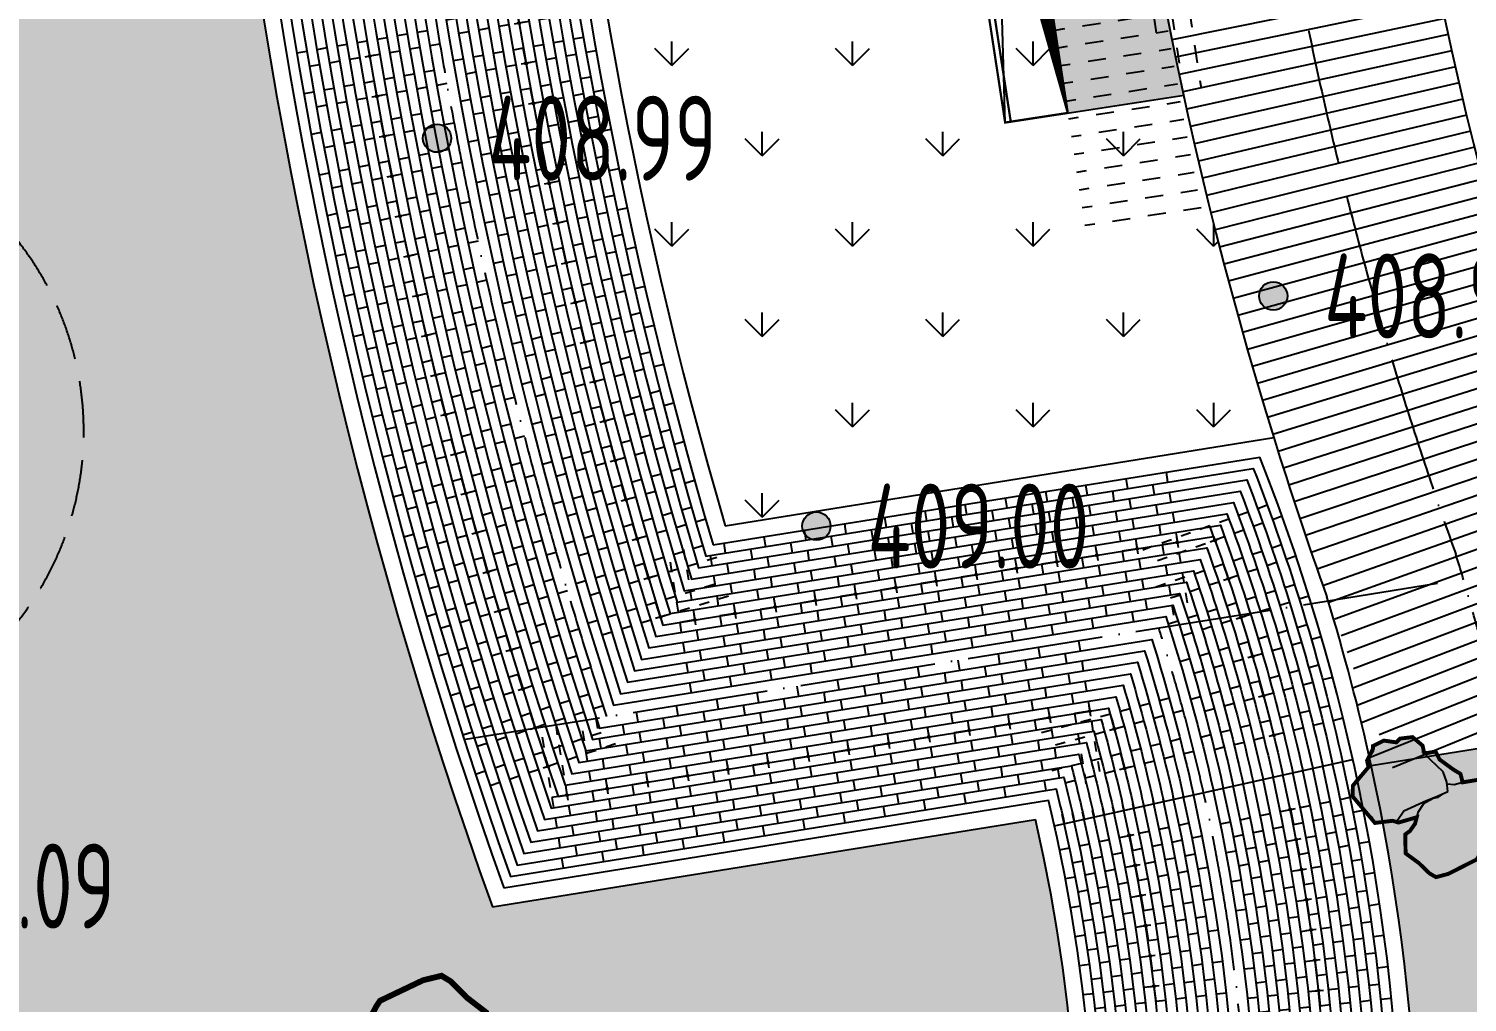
# Model space of a CAD drawing. Header units: millimetres. Extents: x 387826 to 388039216, y 3325062 to 3325368396.
# Drawn here: x 387587502 to 387600217, y 3324880601 to 3324889207 of the extents above; entities that cross this region are included whole.
import ezdxf
from ezdxf.enums import TextEntityAlignment as Align

# ---------------------------------------------------------------- set-up
doc = ezdxf.new("R2010")
doc.units = ezdxf.units.MM
doc.header["$LTSCALE"] = 1000
doc.header["$MEASUREMENT"] = 0
doc.linetypes.add('ACAD_ISO04W100', pattern=[30, 24, -3, 0, -3])
doc.linetypes.add('DASH', pattern=[0.35, 0.25, -0.1])
for name, color, linetype in [('0 Plan-Furniture 坐凳座椅', 215, 'Continuous'), ('0 Plan-Green C2', 75, 'DASH'), ('0 Plan-Green Hatch', 76, 'Continuous'), ('0 Plan-Hatch 1', 8, 'Continuous'), ('0 Plan-Light', 1, 'Continuous'), ('0 Plan-Pavedivide', 15, 'Continuous'), ('0 Plan-Road 2', 40, 'Continuous'), ('0 Plan-Road 3', 44, 'Continuous'), ('0 Plan-Rock', 15, 'Continuous'), ('0 Plan-Wall 1', 32, 'Continuous'), ('0-SITE', 7, 'Continuous'), ('000-Earth-MSCQ（不打印）$0$GCD', 251, 'Continuous'), ('0NT-Center', 1, 'ACAD_ISO04W100'), ('0NT-Line 6', 251, 'Continuous')]:
    doc.layers.add(name, color=color, linetype=linetype)
doc.layers.add('0NT-辅助线（不打印）', color=157, linetype='Continuous', plot=False)
doc.styles.add('000-Earth-MSCQ（不打印）$0$HZ', font='gbenor.shx', dxfattribs={"width": 0.8, "bigfont": 'hztxt.shx'})
pattern_1 = [(90, (387910883.5935059, 3325096422.695915), (-798.2363799999999, 798.23638), [211.664528, -1384.80812]), (45, (387910883.5935059, 3325096422.695915), (-798.2369240652082, 798.2369240652083), [211.664528, -917.2129199999998]), (135, (387910883.5935059, 3325096422.695915), (-798.2369240652083, -798.2369240652082), [211.664528, -917.2129199999998])]

# ---------------------------------------------------------------- blocks, each defined once
blk = doc.blocks.new('GZF')
at = {"layer": '0 Plan-Hatch 1', "ltscale": 10}
for p, q in [((-135, 540.0000009536743), (-135, 450.0000004768372)), ((0, 630.0000009536743), (0, 540.0000004768372)), ((0, 450.0000009536743), (0, 360.0000004768372)), ((-135, 360.0000009536743), (-135, 270.0000004768372)), ((0, 270.0000009536743), (0, 180.0000004768372)), ((-135, 180.0000009536743), (-135, 90.00000047683716)), ((-135, 9.5367431640625e-07), (-135, -89.99999952316284)), ((0, 90.00000095367432), (0, 4.76837158203125e-07)), ((-135, -179.9999990463257), (-135, -269.9999995231628)), ((-135, -359.9999990463257), (-135, -449.9999995231628)), ((0, -269.9999990463257), (0, -359.9999995231628)), ((0, -449.9999990463257), (0, -539.9999995231628)), ((-135, -539.9999990463257), (-135, -629.9999995231628))]:
    blk.add_line(p, q, dxfattribs=at)
at = {"layer": '0NT-辅助线（不打印）', "ltscale": 10}
for p, q in [((0, 4.76837158203125e-07), (-135.0000000596046, 4.291534423828125e-06)), ((0, 44.99999952316284), (0, -45)), ((0, -89.99999904632568), (0, -179.9999995231628))]:
    blk.add_line(p, q, dxfattribs=at)
blk.add_circle((0, 9.5367431640625e-07), 9.101957738399506, dxfattribs=at)
blk = doc.blocks.new('hgreer')
at = {"layer": '0 Plan-Rock'}
for p, q in [((87294178.11190939, 81354751.86047316), (87294065.83607006, 81354637.78872204)), ((87294355.55795002, 81354781.10729504), (87294178.11190939, 81354751.86047316)), ((87294443.53921127, 81354780.05402851), (87294355.55795002, 81354781.10729504)), ((87294547.68330145, 81354721.65778351), (87294443.53921127, 81354780.05402851)), ((87294664.07947683, 81354656.3914814), (87294547.68330145, 81354721.65778351)), ((87294065.83607006, 81354637.78872204), (87294117.01122522, 81354456.20700169)), ((87294759.14183569, 81354538.71492577), (87294664.07947683, 81354656.3914814)), ((87294731.7388463, 81354582.50181723), (87294664.24018526, 81354326.38945389)), ((87294117.01122522, 81354456.20700169), (87294095.41249323, 81354331.52632284)), ((87294773.08252478, 81354434.33788824), (87294759.14183569, 81354538.71492577)), ((87294903.68527222, 81354336.96669865), (87294773.08252478, 81354434.33788824)), ((87294095.41249323, 81354331.52632284), (87294030.19147348, 81354215.21090364)), ((87294664.24018526, 81354326.38945389), (87294726.92880392, 81354122.25697279)), ((87294931.09391212, 81354184.80406904), (87294903.68527222, 81354336.96669865)), ((87294030.19147348, 81354215.21090364), (87293950.50170279, 81354058.7284131)), ((87294726.92880392, 81354122.25697279), (87294732.5263834, 81353974.28032875)), ((87294925.65704155, 81354002.77868557), (87294931.09391212, 81354184.80406904)), ((87294023.75106525, 81353945.23439169), (87293945.06209517, 81353876.70456362)), ((87293950.50170279, 81354058.7284131), (87294085.01149035, 81353910.88410997)), ((87294732.5263834, 81353974.28032875), (87294732.47653246, 81353773.14170551)), ((87294847.1803999, 81353805.38219404), (87294925.65704155, 81354002.77868557)), ((87293945.06209517, 81353876.70456362), (87293978.86129236, 81353793.37982321)), ((87293978.86129236, 81353793.37982321), (87294010.44285583, 81353663.0162301)), ((87294085.01149035, 81353910.88410997), (87294101.38487864, 81353724.67772675)), ((87294985.5991621, 81353607.06822824), (87294847.1803999, 81353805.38219404)), ((87294010.44285583, 81353663.0162301), (87294001.0962081, 81353531.46549511)), ((87294101.38487864, 81353724.67772675), (87294062.62154865, 81353569.38563776)), ((87294194.49001312, 81353632.23753595), (87294078.83149195, 81353713.18281698)), ((87294327.30845976, 81353581.90174913), (87294194.49001312, 81353632.23753595)), ((87294732.47653246, 81353773.14170551), (87294855.4718895, 81353647.84643793)), ((87294733.32646942, 81353768.42199326), (87294752.7542243, 81353536.46374273)), ((87294855.4718895, 81353647.84643793), (87294933.63376474, 81353571.83388138)), ((87294001.0962081, 81353531.46549511), (87293982.1913867, 81353397.22570324)), ((87294062.62154865, 81353569.38563776), (87294062.83210802, 81353440.52223349)), ((87294466.7307601, 81353471.53891182), (87294327.30845976, 81353581.90174913)), ((87294915.46659803, 81353453.2730689), (87294985.5991621, 81353607.06822824)), ((87293982.1913867, 81353397.22570324), (87294040.96926165, 81353243.56614494)), ((87294062.83210802, 81353440.52223349), (87294178.22474575, 81353287.3048029)), ((87294386.46046972, 81353276.55567598), (87294503.96522665, 81353394.33422852)), ((87294486.30451298, 81353376.63236427), (87294466.7307601, 81353471.53891182)), ((87294503.96522665, 81353394.33422852), (87294754.92104006, 81353382.36224747)), ((87294754.92104006, 81353382.36224747), (87294915.46659803, 81353453.2730689)), ((87293881.95533514, 81353001.33173227), (87294002.8869195, 81353200.15958261)), ((87294002.8869195, 81353200.15958261), (87294334.34331751, 81353267.93039131)), ((87294040.96926165, 81353243.56614494), (87294087.5199771, 81353217.46397257)), ((87294178.22474575, 81353287.3048029), (87294341.44099522, 81353269.10504293)), ((87294334.34331751, 81353267.93039131), (87294629.21914673, 81353316.73175287)), ((87294629.21914673, 81353316.73175287), (87294695.59404516, 81353299.90225601)), ((87294695.59404516, 81353299.90225601), (87294797.77804232, 81353019.78459024)), ((87294797.2513938, 81353021.22829533), (87294928.35195875, 81353075.89960194)), ((87294797.77804232, 81353019.78459024), (87294828.17697763, 81352902.62679052)), ((87294928.35195875, 81353075.89960194), (87295164.21005392, 81352945.8500886)), ((87293707.04556465, 81352798.5372243), (87293881.95533514, 81353001.33173227)), ((87294828.17697763, 81352902.62679052), (87294889.36295891, 81352809.43795013)), ((87295164.21005392, 81352945.8500886), (87295294.30506325, 81352900.8138256)), ((87295294.30506325, 81352900.8138256), (87295436.7808919, 81352909.88579369)), ((87295436.7808919, 81352909.88579369), (87295535.80596161, 81352712.5181551)), ((87293611.90141344, 81352617.88646793), (87293707.04556465, 81352798.5372243)), ((87294783.89886093, 81352759.74909401), (87294922.68821096, 81352819.02491999)), ((87294798.87405062, 81352593.05690384), (87294783.89886093, 81352759.74909401)), ((87294889.36295891, 81352809.43795013), (87294893.53768969, 81352806.57496452)), ((87294922.68821096, 81352819.02491999), (87295093.40136433, 81352851.9939723)), ((87295093.40136433, 81352851.9939723), (87295359.6696682, 81352771.9161663)), ((87295359.6696682, 81352771.9161663), (87295495.84562588, 81352736.87204123)), ((87295495.84562588, 81352736.87204123), (87295622.469975, 81352776.15960741)), ((87295622.469975, 81352776.15960741), (87295818.58547544, 81352704.58441973)), ((87293611.2455144, 81352622.75509739), (87293618.59947062, 81352630.60410738)), ((87293612.46367359, 81352618.95403433), (87293611.2455144, 81352622.75509739)), ((87293634.5151391, 81352386.18992853), (87293611.90141344, 81352617.88646793)), ((87294792.83854675, 81352660.23945093), (87294781.2020874, 81352568.13327885)), ((87294781.2020874, 81352568.13327885), (87294803.82754755, 81352499.24621439)), ((87294829.69997835, 81352396.15216494), (87294798.87405062, 81352593.05690384)), ((87295818.58547544, 81352704.58441973), (87295897.6313386, 81352519.39395714)), ((87294803.82754755, 81352499.24621439), (87294805.84275723, 81352325.73192406)), ((87295897.6313386, 81352519.39395714), (87295875.03799915, 81352437.25423193)), ((87295875.03799915, 81352437.25423193), (87295998.39040709, 81352279.86569405)), ((87293638.73982191, 81352109.72977304), (87293634.5151391, 81352386.18992853)), ((87294805.84275723, 81352325.73192406), (87294729.88889408, 81352179.05230331)), ((87294867.24756336, 81351996.47886133), (87294829.69997835, 81352396.15216494)), ((87295998.39040709, 81352279.86569405), (87296011.18960857, 81352087.09489775)), ((87293691.33826399, 81351912.79822016), (87293638.73982191, 81352109.72977304)), ((87294729.88889408, 81352179.05230331), (87294598.35456133, 81352049.99602938)), ((87294745.82520914, 81351830.70942354), (87294674.40588522, 81352124.61457443)), ((87294598.35456133, 81352049.99602938), (87294537.39111853, 81351920.69665527)), ((87294787.96035194, 81351832.43062687), (87294867.24756336, 81351996.47886133)), ((87295936.69059563, 81352043.44170523), (87295855.45090389, 81351887.43670464)), ((87296011.18960857, 81352087.09489775), (87295936.69059563, 81352043.44170523)), ((87293793.29972267, 81351855.16876936), (87293691.33826399, 81351912.79822016)), ((87294020.61388016, 81351790.46834421), (87293793.29972267, 81351855.16876936)), ((87294261.92574072, 81351683.3802619), (87294020.61388016, 81351790.46834421)), ((87294528.00491762, 81351827.74941826), (87294403.26178503, 81351753.4624834)), ((87294537.39111853, 81351920.69665527), (87294528.00491762, 81351827.74941826)), ((87294823.57447815, 81351755.92092943), (87294745.82520914, 81351830.70942354)), ((87294928.24235153, 81351500.3071332), (87294787.96035194, 81351832.43062687)), ((87295752.93615198, 81351854.00780106), (87295717.958148, 81351717.75891066)), ((87295855.45090389, 81351887.43670464), (87295752.93615198, 81351854.00780106)), ((87294403.26178503, 81351753.4624834), (87294261.92574072, 81351683.3802619)), ((87295717.958148, 81351717.75891066), (87295668.86266375, 81351569.5649929)), ((87295038.57397318, 81351501.56801844), (87294928.24235153, 81351500.3071332)), ((87295218.8379941, 81351460.2084279), (87295038.57397318, 81351501.56801844)), ((87295620.20724678, 81351489.60983896), (87295563.7357006, 81351441.81965446)), ((87295668.86266375, 81351569.5649929), (87295620.20724678, 81351489.60983896)), ((87295471.20922089, 81351402.30345297), (87295218.8379941, 81351460.2084279)), ((87295563.7357006, 81351441.81965446), (87295471.20922089, 81351402.30345297))]:
    blk.add_line(p, q, dxfattribs=at)
blk = doc.blocks.new('A$C6F3146E0')
at = {"layer": '0NT-Line 6', "ltscale": 10}
h = blk.add_hatch(color=250, dxfattribs=at)
h.dxf.hatch_style = 1
h.paths.add_polyline_path([(770.8263137936592, 224.670768737793), (810.3220527768135, 256.2139329910278), (835.2317494153976, 324.4204158782959), (833.3040155768394, 388.4453463554382), (820.9189774394035, 463.9596586227417), (754.3517169356346, 547.9615912437439), (685.1306374669075, 571.7637538909912), (648.6333835721016, 532.9735097885132), (560.9706773757935, 478.0560865402222), (435.4114928841591, 471.8050203323364), (412.9067182540894, 470.2245101928711), (393.1375009417534, 409.172682762146), (341.858026444912, 434.3570075035095), (264.9241532683372, 347.7219390869141), (178.5392355918884, 306.3339829444885), (99.75384694337845, 236.3871359825134), (100.6734097599983, 205.8461256027222), (-39.07419377565384, 236.9795122146606), (-102.4145213365555, 247.8891234397888), (-227.2226577997208, 255.3294014930725), (-263.6027362942696, 253.2760562896729), (-466.0318554639816, 116.5901379585266), (-533.2976085543633, 47.03379058837891), (-532.5472962260246, -9.940046787261963), (-502.9617641568184, -119.4587659835815), (-487.3542992472649, -245.2169432640076), (-362.168852865696, -318.9908819198608), (-321.607862830162, -299.8709025382996), (-253.3382203578949, -292.9825172424316), (-203.8347312808037, -305.8216533660889), (-307.0939737558365, -407.8742938041687), (-317.8145741820335, -454.746955871582), (-397.924086868763, -564.6175723075867), (-303.9935299754143, -812.2360253334045), (-231.2336182594299, -851.9496531486511), (-48.49573516845703, -816.4576859474182), (-9.395219087600708, -850.3686947822571), (93.0649853348732, -855.1476488113403), (111.2549631595612, -865.0760560035706), (187.399763584137, -812.1467542648315), (221.6528564691544, -722.4822506904602), (261.0329630374908, -711.4681391716003), (317.6792796850204, -633.1580109596252), (298.6361645460129, -534.7751779556274), (251.1640767455101, -492.3936176300049), (307.7410970926285, -425.3148427009583), (268.7809119224548, -368.9407444000244), (252.7369466423988, -239.6859731674194), (250.3308267593384, -175.0901141166687), (202.1934161186218, -127.8694906234741), (284.9391769766808, -23.94351768493652), (331.3716490268707, -23.94351720809937), (367.9684412479401, -52.22230958938599), (442.710650742054, -71.89512920379639), (483.0180369615555, -67.30876064300537), (530.3833799958229, 38.67332077026367), (669.1160991191864, 76.5786771774292), (763.058145403862, 146.8629102706909)])
at = {"layer": '0 Plan-Rock', "ltscale": 10, "const_width": 30}
blk.add_lwpolyline([(770.8263137936592, 224.670768737793), (810.3220527768135, 256.2139329910278), (835.2317494153976, 324.4204158782959), (833.3040155768394, 388.4453463554382), (820.9189774394035, 463.9596586227417), (754.3517169356346, 547.9615912437439), (685.1306374669075, 571.7637538909912), (648.6333835721016, 532.9735097885132), (560.9706773757935, 478.0560865402222), (435.4114928841591, 471.8050203323364), (412.9067182540894, 470.2245101928711), (393.1375009417534, 409.172682762146), (341.858026444912, 434.3570075035095), (264.9241532683372, 347.7219390869141), (178.5392355918884, 306.3339829444885), (99.75384694337845, 236.3871359825134), (100.6734097599983, 205.8461256027222), (-39.07419377565384, 236.9795122146606), (-102.4145213365555, 247.8891234397888), (-227.2226577997208, 255.3294014930725), (-263.6027362942696, 253.2760562896729), (-466.0318554639816, 116.5901379585266), (-533.2976085543633, 47.03379058837891), (-532.5472962260246, -9.940046787261963), (-502.9617641568184, -119.4587659835815), (-487.3542992472649, -245.2169432640076), (-362.168852865696, -318.9908819198608), (-321.607862830162, -299.8709025382996), (-253.3382203578949, -292.9825172424316), (-203.8347312808037, -305.8216533660889), (-307.0939737558365, -407.8742938041687), (-317.8145741820335, -454.746955871582), (-397.924086868763, -564.6175723075867), (-303.9935299754143, -812.2360253334045), (-231.2336182594299, -851.9496531486511), (-48.49573516845703, -816.4576859474182), (-9.395219087600708, -850.3686947822571), (93.0649853348732, -855.1476488113403), (111.2549631595612, -865.0760560035706), (187.399763584137, -812.1467542648315), (221.6528564691544, -722.4822506904602), (261.0329630374908, -711.4681391716003), (317.6792796850204, -633.1580109596252), (298.6361645460129, -534.7751779556274), (251.1640767455101, -492.3936176300049), (307.7410970926285, -425.3148427009583), (268.7809119224548, -368.9407444000244), (252.7369466423988, -239.6859731674194), (250.3308267593384, -175.0901141166687), (202.1934161186218, -127.8694906234741), (284.9391769766808, -23.94351768493652), (331.3716490268707, -23.94351720809937), (367.9684412479401, -52.22230958938599), (442.710650742054, -71.89512920379639), (483.0180369615555, -67.30876064300537), (530.3833799958229, 38.67332077026367), (669.1160991191864, 76.5786771774292), (763.058145403862, 146.8629102706909)], close=True, dxfattribs=at)
at = {"layer": '0 Plan-Rock', "xscale": 0.4800000000000001, "yscale": 0.4800000000000001, "zscale": 0.4800000000000001, "rotation": 301.0050644222225}
blk.add_blockref('hgreer', (-55053982.43733722, 15799643.40212011), dxfattribs=at)
blk = doc.blocks.new('A$C07C60E98')
at = {"layer": '0 Plan-Furniture 坐凳座椅', "ltscale": 10}
h = blk.add_hatch(dxfattribs=at)
h.set_pattern_fill('ANSI31', color=256, scale=20, angle=135)
h.set_pattern_definition([(180, (-775485599.1727276, -6649794488.54454), (-7.105427357601002e-15, -31.75000000000001), [])])
h.paths.add_polyline_path([(2250.000451564789, -229.9999997615814), (-2249.999548435211, -229.9999997615814), (-2249.999548435211, 280), (2250.000450134277, 280.0000002384186)])
at = {"layer": '0 Plan-Hatch 1', "ltscale": 10}
h = blk.add_hatch(dxfattribs=at)
h.set_pattern_fill('SQUARE', color=256, scale=100)
h.set_pattern_definition([(0, (-387720309.4453855, -3324864457.131742), (0, 158.75), [158.75, -158.75]), (90, (-387720309.4453855, -3324864457.131742), (-158.7500000000001, 2.842170943040401e-14), [158.75, -158.75])])
edge = h.paths.add_edge_path()
edge.add_arc((0, 44412.08539581299), 43149.04400514004, 267.0109651210126, 272.9890348789874)
edge.add_line((2250.000000953674, 1321.744267702103), (2250.000000298023, 280.0000002384181))
edge.add_line((2249.999999523163, 280.0000002384186), (-949.9999986886987, 280.0000002384186))
edge.add_line((-949.9999985694885, 279.9999997615814), (-2249.99999922514, 279.9999997615816))
edge.add_line((-2249.999998569489, 280.0000002384186), (-2249.999999046326, 1321.744267702103))
h = blk.add_hatch(dxfattribs=at)
h.set_pattern_fill('AR-CONC', color=256, scale=100)
h.set_pattern_definition([(49.99999999999996, (-387720309.4453855, -3324864457.131742), (182.184668996004, -15.93908553890309), [19.05, -209.55]), (355, (-387720309.4453855, -3324864457.131742), (-35.24282597566699, 191.0566428821801), [15.24, -167.64]), (100.451, (-387720294.2633867, -3324864458.459991), (146.9425016659593, 175.1166878202919), [16.19, -178.09]), (46.1842, (-387720309.4453859, -3324864406.331742), (271.07904089213, -42.04232793272719), [28.57499999999999, -314.3249999999998]), (96.63559999999994, (-387720286.8554864, -3324864409.835241), (237.4042344662372, 247.4255558900493), [24.28500000000001, -267.135]), (351.1840000000001, (-387720309.4453859, -3324864406.331742), (237.404605813934, 247.4251178605978), [22.86, -251.4600000000001]), (21, (-387720284.0453863, -3324864419.031742), (151.6148798353833, -102.2655185167625), [19.05, -209.55]), (326.0000000000001, (-387720284.0453863, -3324864419.031742), (61.80202834764711, 184.1879661223193), [15.24, -167.64]), (71.4514, (-387720271.4108858, -3324864427.553843), (213.4164907701245, 81.92285771605745), [16.19, -178.0900000000001]), (37.49999999999998, (-387720309.4453855, -3324864457.131742), (3.088603250591831, 84.55503887315312), [0, -165.608, 0, -170.18, 0, -168.275]), (7.499999999999985, (-387720309.4453855, -3324864457.131742), (66.81966251030578, 100.1805748181195), [0, -97.02800000000003, 0, -161.798, 0, -64.135]), (327.5, (-387720366.0873866, -3324864457.131742), (135.5905951668714, -5.728743992673436), [0, -63.50000000000003, 0, -198.1200000000001, 0, -262.8900000000001]), (317.5, (-387720391.4873862, -3324864457.131742), (148.1291813860181, 25.42649103333304), [0, -82.55000000000003, 0, -131.5720000000001, 0, -186.6900000000001])])
edge = h.paths.add_edge_path()
edge.add_arc((0, 44412.08539581299), 43149.04400514004, 267.0109651210126, 272.9890348789874)
edge.add_line((2250.000000953674, 1321.744267702103), (2250.000000298023, 280.0000002384181))
edge.add_line((2249.999999523163, 280.0000002384186), (-949.9999986886987, 280.0000002384186))
edge.add_line((-949.9999985694885, 279.9999997615814), (-2249.99999922514, 279.9999997615816))
edge.add_line((-2249.999998569489, 280.0000002384186), (-2249.999999046326, 1321.744267702103))
at = {"layer": '0 Plan-Furniture 坐凳座椅', "ltscale": 10, "const_width": 20}
for points in [[(2250.000450611115, -280.0000004768372), (-2249.999548435211, -279.9999995231628), (-2249.999548435211, 280), (2250.000450134277, 280.0000002384186)], [(2250.000451564789, -229.9999997615814), (-2249.999548435211, -229.9999997615814), (-2249.999548435211, 280), (2250.000450134277, 280.0000002384186)]]:
    blk.add_lwpolyline(points, close=True, dxfattribs=at)
at = {"layer": '0 Plan-Road 3', "ltscale": 10}
for p, q in [((-2249.999998569489, 280.0000002384186), (-2249.999999046326, 1321.744267702103)), ((2249.999999046326, -230), (2250.000000953674, 1321.744267702103))]:
    blk.add_line(p, q, dxfattribs=at)
at = {"layer": '0NT-Center', "ltscale": 0.02}
blk.add_line((0.0004510879516601562, -279.9999997615814), (0.0004491806030273438, 2769.924322843552), dxfattribs=at)
at = {"layer": '0NT-辅助线（不打印）', "ltscale": 10}
for p, q in [((2249.999999523163, 280), (-2249.999998569489, -279.9999997615814)), ((2250.000000476837, -280.0000004768372), (-2249.999998569489, 280.0000002384186))]:
    blk.add_line(p, q, dxfattribs=at)
blk = doc.blocks.new('000-Earth-MSCQ（不打印）$0$gc200')
h = blk.add_hatch(color=256)
edge = h.paths.add_edge_path()
edge.add_arc((0, -5.551115123125783e-17), 0.2500000000000001, 0, 360)
blk.add_circle((0, -5.551115123125783e-17), 0.2500000000000001)
blk = doc.blocks.new('000-Earth-MSCQ（不打印）')
at = {"layer": '000-Earth-MSCQ（不打印）$0$GCD', "linetype": 'Continuous'}
ref = blk.add_blockref('000-Earth-MSCQ（不打印）$0$gc200', (387591111.6, 3324888239.4), dxfattribs=dict(at, xscale=500, yscale=500, zscale=500))
ref.add_attrib('height', '408.99', dxfattribs={"linetype": 'Continuous', "height": 750, "style": '000-Earth-MSCQ（不打印）$0$HZ', "width": 0.8}).set_placement((387591561.6, 3324888239.4), align=Align.MIDDLE_LEFT)
ref = blk.add_blockref('000-Earth-MSCQ（不打印）$0$gc200', (387598501.8, 3324886844.5), dxfattribs=dict(at, xscale=500, yscale=500, zscale=500))
ref.add_attrib('height', '408.99', dxfattribs={"linetype": 'Continuous', "height": 750, "style": '000-Earth-MSCQ（不打印）$0$HZ', "width": 0.8}).set_placement((387598951.8, 3324886844.5), align=Align.MIDDLE_LEFT)
ref = blk.add_blockref('000-Earth-MSCQ（不打印）$0$gc200', (387594464.8, 3324884810.3), dxfattribs=dict(at, xscale=500, yscale=500, zscale=500))
ref.add_attrib('height', '409.00', dxfattribs={"linetype": 'Continuous', "height": 750, "style": '000-Earth-MSCQ（不打印）$0$HZ', "width": 0.8}).set_placement((387594914.8, 3324884810.3), align=Align.MIDDLE_LEFT)
ref = blk.add_blockref('000-Earth-MSCQ（不打印）$0$gc200', (387585829.4, 3324881628.3), dxfattribs=dict(at, xscale=500, yscale=500, zscale=500))
ref.add_attrib('height', '409.09', dxfattribs={"linetype": 'Continuous', "height": 750, "style": '000-Earth-MSCQ（不打印）$0$HZ', "width": 0.8}).set_placement((387586279.4, 3324881628.3), align=Align.MIDDLE_LEFT)

msp = doc.modelspace()

# ---------------------------------------------------------------- hatches: boundary and pattern name
at = {"layer": '0 Plan-Green Hatch', "ltscale": 10}
h = msp.add_hatch(dxfattribs=at)
h.set_pattern_fill('GRASS', color=256, scale=400, double=1)
h.set_pattern_definition(pattern_1)
edge = h.paths.add_edge_path()
edge.add_line((387622439.0599667, 3324854050.936299), (387623173.6833379, 3324853939.656582))
edge.add_line((387623173.6833379, 3324853939.656582), (387635096.1587876, 3324877614.537973))
edge.add_line((387635096.1587876, 3324877614.537973), (387637326.4545873, 3324880090.89868))
edge.add_line((387637326.4545873, 3324880090.89868), (387648092.625536, 3324901769.250156))
edge.add_line((387648092.625536, 3324901769.250156), (387653675.5063087, 3324913098.933503))
edge.add_line((387653675.5063087, 3324913098.933503), (387659029.9602896, 3324926312.71594))
edge.add_line((387659029.9602896, 3324926312.71594), (387666293.4541628, 3324933025.957657))
edge.add_line((387666293.4541628, 3324933025.957657), (387674562.7421811, 3324955273.126987))
edge.add_line((387674562.7421811, 3324955273.126987), (387674698.8546848, 3324955833.61237))
edge.add_line((387674698.8546848, 3324955833.61237), (387679274.3591145, 3324966056.084505))
edge.add_line((387679274.3591145, 3324966056.084505), (387692670.727551, 3324988471.826824))
edge.add_line((387692670.727551, 3324988471.826824), (387687672.3361686, 3324991569.787791))
edge.add_line((387687672.3361686, 3324991569.787791), (387699107.2769016, 3325013209.461398))
edge.add_line((387699107.2769016, 3325013209.461398), (387703730.9022322, 3325018962.653418))
edge.add_line((387703730.9022322, 3325018962.653418), (387707660.8433574, 3325021085.874216))
edge.add_line((387707660.8433574, 3325021085.874216), (387708978.7375107, 3325021533.479846))
edge.add_line((387708978.7375107, 3325021533.479846), (387713125.3676936, 3325024321.017564))
edge.add_line((387713125.3676936, 3325024321.017564), (387719878.4443215, 3325030249.513507))
edge.add_line((387719878.4443215, 3325030249.513507), (387727149.4825557, 3325038560.592924))
edge.add_line((387727149.4825557, 3325038560.592924), (387731947.0142126, 3325045521.987648))
edge.add_line((387731947.0142126, 3325045521.987648), (387732792.6573083, 3325048405.001884))
edge.add_line((387732792.6573083, 3325048405.001884), (387736658.1743807, 3325052379.78923))
edge.add_line((387736658.1743807, 3325052379.78923), (387738724.4244739, 3325053061.984234))
edge.add_line((387738724.4244739, 3325053061.984234), (387755596.1018205, 3325073700.059758))
edge.add_line((387755596.1018205, 3325073700.059758), (387757359.0947688, 3325075809.7136))
edge.add_line((387757359.0947688, 3325075809.7136), (387765030.6402072, 3325091176.180011))
edge.add_line((387765030.6402072, 3325091176.180011), (387763567.2492012, 3325091306.558766))
edge.add_line((387763567.2492012, 3325091306.558766), (387764643.4762778, 3325092870.663066))
edge.add_line((387764643.4762778, 3325092870.663066), (387763677.4327329, 3325093513.918848))
edge.add_line((387763677.4327329, 3325093513.918848), (387760351.9995351, 3325088519.772871))
edge.add_line((387760351.9995351, 3325088519.772871), (387757854.926546, 3325090182.48947))
edge.add_line((387757854.926546, 3325090182.48947), (387746044.347819, 3325072445.325399))
edge.add_arc((387645329.0706022, 3325139508.228231), 121000.0000046023, 309.74241311210085, 326.34169422267865, ccw=False)
edge.add_arc((387645329.2748908, 3325139507.932482), 120999.6419855282, 304.961169591263, 309.74242826514626, ccw=False)
edge.add_arc((387763683.9662794, 3324966246.727285), 88844.09917226598, 123.4868483728974, 149.7895362449835)
edge.add_arc((387680669.4993267, 3325002504.157055), 10499.99999996763, -109.5936893519368, 53.55920835511489, ccw=False)
edge.add_line((387677148.3473426, 3324992612.165916), (387673651.3536385, 3324985981.462848))
edge.add_line((387673651.3536385, 3324985981.462848), (387646879.8653454, 3324935219.63581))
edge.add_arc((387620344.1212687, 3324949214.430786), 30000.00000171048, 286.5819363186826, 332.19309994883685, ccw=False)
edge.add_arc((387637327.6832241, 3324892178.531931), 29510.79847056292, 106.5819363209107, 159.4825744767803)
edge.add_line((387609688.883474, 3324902521.837725), (387600522.3601472, 3324902521.837726))
edge.add_arc((387629038.2827542, 3324896341.687208), 29177.93862749183, 167.771613600219, 206.6177727609841)
edge.add_line((387602952.7591405, 3324883268.907842), (387599368.7798252, 3324882693.003032))
edge.add_arc((387581780.5333471, 3324878865.002812), 17999.99999596056, -22.8216057335012, 12.27867238597372, ccw=False)
edge.add_line((387598371.4385754, 3324871883.465477), (387617732.5046101, 3324862101.924585))
edge.add_line((387617732.5046101, 3324862101.924585), (387620049.8063839, 3324854469.025551))
edge.add_line((387620049.8063839, 3324854469.025551), (387622439.0599667, 3324854050.936299))
h = msp.add_hatch(dxfattribs=at)
h.set_pattern_fill('GRASS', color=256, scale=400, double=1)
h.set_pattern_definition(pattern_1)
edge = h.paths.add_edge_path()
edge.add_line((387564086.8344178, 3324808678.800298), (387562589.6163356, 3324819517.294517))
edge.add_arc((387605680.4219431, 3324825469.812646), 43499.99999974993, 114.11346946613901, 187.8650025794132, ccw=False)
edge.add_arc((387581780.5377051, 3324878864.993055), 14999.99792741948, 294.1134694825049, 372.9095372634073)
edge.add_line((387596401.395973, 3324882216.178118), (387591598.4141135, 3324881444.393431))
edge.add_arc((387632665.6745943, 3324896181.362542), 43631.38941143492, 171.4450994506977, 199.7405030781659, ccw=False)
edge.add_line((387589519.737661, 3324902671.837727), (387585471.7750569, 3324902671.837725))
edge.add_line((387585471.7750569, 3324902671.837725), (387585471.7750575, 3324896071.837725))
edge.add_line((387585471.7750575, 3324896071.837725), (387583771.2061465, 3324896071.837726))
edge.add_line((387583771.2061465, 3324896071.837726), (387583771.7750568, 3324893071.837725))
edge.add_line((387583771.7750568, 3324893071.837725), (387584321.7691975, 3324893071.837725))
edge.add_line((387584321.7691975, 3324893071.837725), (387584321.7691975, 3324886221.837725))
edge.add_line((387584321.7691975, 3324886221.837725), (387575071.7750568, 3324886221.837725))
edge.add_line((387575071.7750568, 3324886221.837725), (387575071.7750568, 3324893071.837726))
edge.add_line((387575071.7750568, 3324893071.837726), (387576921.7750567, 3324893071.837725))
edge.add_line((387576921.7750567, 3324893071.837725), (387576921.7750567, 3324896071.837725))
edge.add_line((387576921.7750567, 3324896071.837725), (387573921.7750568, 3324896071.837725))
edge.add_line((387573921.7750568, 3324896071.837725), (387573921.7750568, 3324902671.837725))
edge.add_line((387573921.7750568, 3324902671.837725), (387563511.7750573, 3324902671.837725))
edge.add_line((387563511.7750573, 3324902671.837725), (387563511.7750572, 3324906271.837728))
edge.add_line((387563511.7750572, 3324906271.837728), (387558011.7750598, 3324906271.837728))
edge.add_line((387558011.7750598, 3324906271.837728), (387558011.7750579, 3324931571.837728))
edge.add_line((387558011.7750579, 3324931571.837728), (387563511.7750573, 3324931571.837729))
edge.add_line((387563511.7750573, 3324931571.837729), (387563511.7750573, 3324932400.198334))
edge.add_line((387563511.7750573, 3324932400.198334), (387563835.6215441, 3324932724.841094))
edge.add_line((387563835.6215441, 3324932724.841094), (387559941.7617906, 3324936609.150068))
edge.add_line((387559941.7617906, 3324936609.150068), (387565450.4181589, 3324942131.351175))
edge.add_line((387565450.4181589, 3324942131.351175), (387569344.2779095, 3324938247.042197))
edge.add_line((387569344.2779095, 3324938247.042197), (387569668.2767904, 3324938571.837728))
edge.add_line((387569668.2767904, 3324938571.837728), (387569853.3400446, 3324938571.837729))
edge.add_line((387569853.3400446, 3324938571.837729), (387569853.3400441, 3324944071.837729))
edge.add_line((387569853.3400441, 3324944071.837729), (387580153.3400453, 3324944071.837728))
edge.add_line((387580153.3400453, 3324944071.837728), (387580153.3400444, 3324938571.837729))
edge.add_line((387580153.3400444, 3324938571.837729), (387580503.3400441, 3324938571.837729))
edge.add_arc((387564914.2130557, 3324960010.964717), 26507.67900640226, 306.0221897285143, 323.9778102701975)
edge.add_line((387586353.3400443, 3324944421.837729), (387586353.3400441, 3324946071.837729))
edge.add_line((387586353.3400441, 3324946071.837729), (387565969.8992068, 3324946071.837758))
edge.add_line((387565969.8992068, 3324946071.837758), (387555981.1851352, 3324936058.587054))
edge.add_line((387555981.1851352, 3324936058.587054), (387556082.6432843, 3324865034.57372))
edge.add_line((387556082.6432843, 3324865034.57372), (387556222.5906866, 3324859820.49919))
edge.add_line((387556222.5906866, 3324859820.49919), (387559227.676034, 3324808007.561311))
edge.add_line((387559227.676034, 3324808007.561311), (387564086.8344178, 3324808678.800298))
h = msp.add_hatch(dxfattribs=at)
h.set_pattern_fill('GRASS', color=256, scale=400, double=1)
h.set_pattern_definition(pattern_1)
edge = h.paths.add_edge_path()
edge.add_line((387593657.5440052, 3324884813.758088), (387598506.3122764, 3324885592.899061))
edge.add_arc((387632545.082829, 3324896174.775364), 35645.67304508527, 169.7432294590118, 197.2692760453616, ccw=False)
edge.add_line((387597469.0396339, 3324902521.837725), (387592532.2325337, 3324902521.837725))
edge.add_arc((387632545.0828242, 3324896174.775364), 40513.12613182937, 170.9865212420822, 196.2857541890834)

# ---------------------------------------------------------------- linework, layer by layer
at = {"layer": '0 Plan-Green C2', "ltscale": 2, "flags": 128}
msp.add_lwpolyline([(387584589.464447, 3324883020.480951, 0.7099164017220136), (387587443.9647006, 3324887280.870424, -0.4471078423989642), (387589048.2177198, 3324894985.291497, -3.231731587588095)], format="xyb", dxfattribs=at)
at = {"layer": '0 Plan-Hatch 1', "ltscale": 10}
for p, q in [((387599959.228888, 3324889584.107785), (387597606.8611268, 3324889108.328511)), ((387599988.4956424, 3324889441.024035), (387597638.2406436, 3324888954.915567)), ((387600018.3906711, 3324889298.070233), (387597670.2937898, 3324888801.641952)), ((387600048.9133972, 3324889155.249136), (387597703.0199469, 3324888648.510623)), ((387600080.0632317, 3324889012.563503), (387597736.4184832, 3324888495.524535)), ((387600111.8395737, 3324888870.016084), (387597770.4887543, 3324888342.68664)), ((387600144.2418095, 3324888727.609632), (387597805.2301027, 3324888189.999889)), ((387600177.2693144, 3324888585.346896), (387597840.6418579, 3324888037.467227)), ((387600210.9214504, 3324888443.230618), (387597876.7233366, 3324887885.091598)), ((387600245.1975686, 3324888301.263545), (387597913.4738424, 3324887732.875943)), ((387600280.0970074, 3324888159.448413), (387597950.8926662, 3324887580.823199)), ((387600315.6190932, 3324888017.787961), (387597988.9790859, 3324887428.9363)), ((387600351.7631406, 3324887876.284921), (387598027.7323664, 3324887277.218178)), ((387600388.528452, 3324887734.942025), (387598067.15176, 3324887125.67176)), ((387600425.914318, 3324887593.762), (387598107.2365058, 3324886974.299971)), ((387600463.920017, 3324887452.747571), (387598147.9858304, 3324886823.105732)), ((387600502.5448157, 3324887311.901458), (387598189.3989474, 3324886672.09196)), ((387600541.7879687, 3324887171.226382), (387598231.4750575, 3324886521.261571)), ((387600581.6487187, 3324887030.725054), (387598274.2133489, 3324886370.617475)), ((387600622.1262964, 3324886890.400188), (387598317.6129967, 3324886220.162579)), ((387600663.2199207, 3324886750.25449), (387598361.6731634, 3324886069.899785)), ((387600704.9287986, 3324886610.290667), (387598406.3929988, 3324885919.831995)), ((387600747.2521251, 3324886470.511418), (387598451.7716397, 3324885769.962103)), ((387600790.1890837, 3324886330.919441), (387598497.8082107, 3324885620.293003)), ((387600833.7388456, 3324886191.51743), (387598544.5018232, 3324885470.827583)), ((387600877.9005705, 3324886052.308075), (387598591.851576, 3324885321.568726)), ((387600922.6734059, 3324885913.294064), (387598639.8565556, 3324885172.519314)), ((387600968.056488, 3324885774.478076), (387598688.5158355, 3324885023.682222)), ((387601014.0489413, 3324885635.862793), (387598737.8284767, 3324884875.060324)), ((387601060.6498775, 3324885497.45089), (387598787.7935274, 3324884726.656486)), ((387601107.8583981, 3324885359.245036), (387598838.4100236, 3324884578.473573)), ((387601155.6735916, 3324885221.2479), (387598889.6769884, 3324884430.514444)), ((387601204.0945349, 3324885083.462143), (387598941.5934325, 3324884282.781956)), ((387601251.3044884, 3324884945.238838), (387598994.158354, 3324884135.278958)), ((387601294.4184481, 3324884805.504338), (387599047.3707384, 3324883988.008297)), ((387601336.5648469, 3324884665.345051), (387599101.2295591, 3324883840.972816)), ((387601377.746533, 3324884524.741182), (387599155.7337765, 3324883694.175351)), ((387601417.965687, 3324884383.6726), (387599210.8823387, 3324883547.618736)), ((387601457.2238191, 3324884242.118814), (387599205.6298127, 3324883377.874739)), ((387601495.5217651, 3324884100.058951), (387599244.5827926, 3324883224.701979)), ((387601532.8596796, 3324883957.471731), (387599282.2718428, 3324883070.849871)), ((387601569.2370302, 3324883814.335447), (387599437.8985659, 3324882963.857265)), ((387601604.6525871, 3324883670.627936), (387599353.8439853, 3324882760.994736)), ((387601639.1044135, 3324883526.326553), (387599555.24449, 3324882673.494936))]:
    msp.add_line(p, q, dxfattribs=at)
for points in [[(387596888.303805, 3324920693.289907, 0.2402475392815467), (387591759.881476, 3324881713.420094), (387596583.4976715, 3324882488.51891, -0.005189007897468998), (387596655.5130993, 3324882180.512505, -0.005189007897468998)], [(387596962.4632289, 3324920642.295987, 0.23978844670993), (387591819.7107902, 3324881814.188494), (387596650.9567384, 3324882590.513323, -0.006543108470720286), (387596743.3574517, 3324882200.092335, -0.006543108470720286)], [(387597036.622653, 3324920591.302067, 0.2393276782789854), (387591879.6712549, 3324881914.977969), (387596717.9751363, 3324882692.436925, -0.007882048530776032), (387596831.2018042, 3324882219.672164, -0.007882048530776032)], [(387597110.7820771, 3324920540.308148, 0.2388652231473686), (387591939.7635691, 3324882015.78863), (387596784.5599169, 3324882794.29085, -0.009206124171603085), (387596919.0461566, 3324882239.251995, -0.009206124171603085)], [(387597184.9415012, 3324920489.314229, 0.2384010703557861), (387591999.9884375, 3324882116.620592), (387596850.717945, 3324882896.076201, -0.01051562316330319), (387597006.890509, 3324882258.831825, -0.01051562316330319)], [(387597259.1009253, 3324920438.320309, 0.2379352088564252), (387592060.3465714, 3324882217.473968), (387596916.4559071, 3324882997.794052, -0.01181082515570092), (387597094.7348615, 3324882278.411655, -0.01181082515570092)], [(387597333.2603495, 3324920387.32639, 0.2374676274930891), (387592120.8386889, 3324882318.348873), (387596981.7803159, 3324883099.44545, -0.01309200208343302), (387597182.5792139, 3324882297.991485, -0.01309200208343302)], [(387597407.4197736, 3324920336.33247, 0.2369983149967199), (387592181.4655138, 3324882419.245424), (387597046.6975186, 3324883201.031415, -0.01435941833553586), (387597270.4235663, 3324882317.571315, -0.01435941833553586)], [(387597481.5791975, 3324920285.338551, 0.2365272599869812), (387592242.2277768, 3324882520.163739), (387597111.2137007, 3324883302.552941, -0.01561333113485881), (387597358.2679188, 3324882337.151145, -0.01561333113485881)], [(387597555.7386216, 3324920234.344631, 0.236054450997546), (387592303.1262156, 3324882621.103934), (387597175.3348931, 3324883404.010995, -0.01685399070603382), (387597446.1122712, 3324882356.730975, -0.01685399070603382)], [(387597629.8980457, 3324920183.350712, 0.2355798764124637), (387592364.1615737, 3324882722.066133), (387597239.0669772, 3324883505.406526, -0.01808164063974358), (387597533.9566237, 3324882376.310805, -0.01808164063974358)], [(387597704.0574698, 3324920132.356792, 0.2351035245396883), (387592425.3346026, 3324882823.050452), (387597302.4156896, 3324883606.740452, -0.01929651795749156), (387597621.8009761, 3324882395.890635, -0.01929651795749156)], [(387597778.2168939, 3324920081.362873, 0.2346253835489532), (387592486.6460599, 3324882924.057015), (387597365.3866274, 3324883708.013675, -0.02049885352226189), (387597709.6453286, 3324882415.470465, -0.02049885352226189)], [(387598074.8545903, 3324919877.387196, 0.2326946878654527), (387592733.2915701, 3324883328.308181), (387597613.5999476, 3324884112.516769, -0.02518718828239719), (387598061.0227383, 3324882493.789786, -0.02518718828239719)], [(387598149.0140144, 3324919826.393276, 0.2322074198405392), (387592795.3067812, 3324883429.427829), (387597674.761402, 3324884213.499228, -0.02633007374550458), (387598148.8670908, 3324882513.369616, -0.02633007374550458)], [(387598223.1734384, 3324919775.399357, 0.2317182892754399), (387592857.4651166, 3324883530.570477), (387597735.5759832, 3324884314.42595, -0.02746168287919519), (387598236.7114432, 3324882532.949446, -0.02746168287919519)], [(387598297.3328626, 3324919724.405437, 0.2312272835126676), (387592919.7673849, 3324883631.736251), (387597796.0484324, 3324884415.297695, -0.02858220838979048), (387598324.5557957, 3324882552.529276, -0.02858220838979048)], [(387598371.4922866, 3324919673.411518, 0.2307343897470664), (387592982.2144021, 3324883732.925286), (387597856.1833836, 3324884516.115208, -0.02969183823927059), (387598412.4001481, 3324882572.109106, -0.02969183823927059)], [(387598445.6517107, 3324919622.417598, 0.2302395950696906), (387593044.8069923, 3324883834.137713), (387597915.9853677, 3324884616.879216, -0.03079075579668121), (387598500.2445005, 3324882591.688936, -0.03079075579668121)], [(387598519.8111348, 3324919571.423679, 0.2297428864237918), (387593107.545987, 3324883935.373665), (387597975.4588142, 3324884717.590433, -0.0318791400066076), (387598588.0888529, 3324882611.268766, -0.0318791400066076)], [(387598593.9705589, 3324919520.42976, 0.2292442506323816), (387593170.4322263, 3324884036.633277), (387598034.6080563, 3324884818.249554, -0.03295716548707538), (387598675.9332054, 3324882630.848596, -0.03295716548707538)], [(387598668.1299829, 3324919469.43584, 0.2287436743676301), (387593233.4665574, 3324884137.916687), (387598093.4373318, 3324884918.85726, -0.03402500269713189), (387598763.7775578, 3324882650.428426, -0.03402500269713189)], [(387598742.289407, 3324919418.441921, 0.2282411441843236), (387593296.6498367, 3324884239.22403), (387598151.9507878, 3324885019.414217, -0.03508281805620853), (387598851.6219103, 3324882670.008256, -0.03508281805620853)], [(387598816.4488311, 3324919367.448001, 0.2277366464896317), (387593359.9829281, 3324884340.555447), (387598210.1524817, 3324885119.921078, -0.0361307740809016), (387598939.4662627, 3324882689.588087, -0.0361307740809016)], [(387598890.6082551, 3324919316.454082, 0.227230167553489), (387593423.4667045, 3324884441.911077), (387598268.0463859, 3324885220.37848, -0.03716902949741499), (387599027.3106151, 3324882709.167917, -0.03716902949741499)], [(387598964.7676793, 3324919265.460162, 0.2267216935015879), (387593487.1020465, 3324884543.291062), (387598325.6363879, 3324885320.78705, -0.03819773935996013), (387599115.1549676, 3324882728.747746, -0.03819773935996013)], [(387566820.8717389, 3324809056.47731), (387565323.6524289, 3324819894.980417, -0.3333902236477554), (387589036.2933122, 3324862654.7731, 0.3563391209330423), (387599115.1542358, 3324882728.74691, 0.3551393645752774)], [(387566285.9513934, 3324808982.583981), (387564788.7320834, 3324819821.087088, -0.3333902236512407), (387588815.6789578, 3324863147.651693, 0.3563391209135175), (387598588.0880597, 3324882611.268205, 0.3556319016327754)], [(387566375.1047844, 3324808994.899536), (387564877.8854743, 3324819833.402643, -0.3333902236493724), (387588852.4480169, 3324863065.50526, 0.3563391209171277), (387598675.9324228, 3324882630.847989, 0.3555476637506709)], [(387566464.2581753, 3324809007.21509), (387564967.0388652, 3324819845.718197, -0.3333902236477403), (387588889.2170759, 3324862983.358829, 0.3563391209200024), (387598763.776785, 3324882650.427773, 0.3554643031310074)], [(387566553.4115662, 3324809019.530645), (387565056.1922562, 3324819858.033752, -0.3333902236493872), (387588925.986135, 3324862901.212397, 0.3563391209209531), (387598851.6211477, 3324882670.007557, 0.3553818061212201)], [(387566642.5649571, 3324809031.8462), (387565145.345647, 3324819870.349307, -0.3333902236512866), (387588962.7551941, 3324862819.065965, 0.356339120932595), (387598939.46551, 3324882689.587342, 0.3553001593736672)], [(387566731.718348, 3324809044.161755), (387565234.499038, 3324819882.664862, -0.333390223649402), (387588999.5242531, 3324862736.919532, 0.356339120939037), (387599027.3098732, 3324882709.167126, 0.3552193498026582)], [(387565751.0310479, 3324808908.690652), (387564253.8117379, 3324819747.193759, -0.3333902236509332), (387588595.0646034, 3324863640.530285, 0.3563391208934886), (387598061.0218834, 3324882493.789499, 0.3562473384572732)], [(387565840.1844389, 3324808921.006207), (387564342.9651288, 3324819759.509315, -0.3333902236490884), (387588631.8336625, 3324863558.383853, 0.3563391208984543), (387598148.8662462, 3324882513.369283, 0.3560667479674735)], [(387565929.3378298, 3324808933.321762), (387564432.1185197, 3324819771.824869, -0.3333902236474768), (387588668.6027215, 3324863476.237421, 0.3563391209034825), (387598236.7106093, 3324882532.949068, 0.3559779088058513)], [(387566018.4912207, 3324808945.637317), (387564521.2719107, 3324819784.140424, -0.3333902236491018), (387588705.3717806, 3324863394.090989, 0.3563391209065338), (387598324.554972, 3324882552.528852, 0.3558900195938993)], [(387566107.6446116, 3324808957.952871), (387564610.4253016, 3324819796.455978, -0.333390223651218), (387588742.1408397, 3324863311.944557, 0.3563391209069822), (387598412.3993343, 3324882572.108636, 0.3558030651764693)], [(387566196.7980025, 3324808970.268426), (387564699.5786925, 3324819808.771533, -0.3333902236493578), (387588778.9098988, 3324863229.798125, 0.3563391209093292), (387598500.2436969, 3324882591.68842, 0.3557170307009666)], [(387564859.4971388, 3324808785.535105), (387563362.2778288, 3324819624.038212, -0.3333902236554362), (387588227.3740124, 3324864461.994606, 0.3571113622396416), (387597173.1131638, 3324882340.184314, 0.3571113622396416)], [(387564948.6505297, 3324808797.850659), (387563451.4312197, 3324819636.353766, -0.3333902236570369), (387588264.1430715, 3324864379.848174, 0.3570109714509225), (387597262.1473266, 3324882354.491093, 0.3570109714509225)], [(387565037.8039206, 3324808810.166214), (387563540.5846106, 3324819648.669321, -0.333390223655476), (387588300.9121305, 3324864297.701742, 0.3569117213590469), (387597351.1795207, 3324882368.797557, 0.3569117213590469)], [(387565126.9573116, 3324808822.481769), (387563629.7380015, 3324819660.984876, -0.3333902236573201), (387588337.6811897, 3324864215.55531, 0.3568135926270396), (387597440.2097789, 3324882383.103709, 0.3568135926270396)], [(387565216.1107025, 3324808834.797324), (387563718.8913924, 3324819673.300431, -0.3333902236557532), (387588374.4502487, 3324864133.408878, 0.3567165663113567), (387597529.2381346, 3324882397.409555, 0.3567165663113567)], [(387565305.2640934, 3324808847.112878), (387563808.0447834, 3324819685.615985, -0.3333902236573681), (387588411.2193078, 3324864051.262446, 0.3566206239652251), (387597618.2646179, 3324882411.715101, 0.3566206239652251)], [(387565394.4174843, 3324808859.428433), (387563897.1981742, 3324819697.93154, -0.3333902236557948), (387588447.9883668, 3324863969.116014, 0.3565257474957703), (387597707.2892616, 3324882426.020351, 0.3565257474957703)], [(387564324.5767933, 3324808711.641776), (387562827.3574833, 3324819550.144883, -0.3333902236586661), (387588006.759658, 3324864954.873199, 0.3578477597491423), (387596637.5542452, 3324882260.077172, 0.3578477597491423)], [(387564413.7301843, 3324808723.957331), (387562916.5108742, 3324819562.460438, -0.3333902236535446), (387588043.5287171, 3324864872.726766, 0.3576311358317362), (387596727.9115957, 3324882268.645473, 0.3576311358317362)], [(387564502.8835751, 3324808736.272886), (387563005.6642651, 3324819574.775993, -0.3333902236553575), (387588080.2977762, 3324864790.580334, 0.3575247352280223), (387596816.9561297, 3324882282.953919, 0.3575247352280223)], [(387564592.0369661, 3324808748.58844), (387563094.817656, 3324819587.091547, -0.3333902236569445), (387588117.0668352, 3324864708.433902, 0.3574195790416662), (387596905.998517, 3324882297.262021, 0.3574195790416662)], [(387564681.190357, 3324808760.903995), (387563183.9710469, 3324819599.407102, -0.3333902236587722), (387588153.8358943, 3324864626.28747, 0.3573156455440328), (387596995.0387936, 3324882311.569783, 0.3573156455440328)], [(387564770.3437479, 3324808773.21955), (387563273.1244379, 3324819611.722657, -0.3333902236536079), (387588190.6049533, 3324864544.141038, 0.3572129135221406), (387597084.0769978, 3324882325.877212, 0.3572129135221406)]]:
    msp.add_lwpolyline(points, format="xyb", dxfattribs=at)
at = {"layer": '0 Plan-Pavedivide', "ltscale": 10}
for p, q in [((387593550.8917778, 3324884644.696093), (387598382.9264823, 3324885421.148175)), ((387596567.66772, 3324882160.933167), (387599202.9985985, 3324882748.326694)), ((387591700.1832811, 3324881612.670803), (387596515.6211561, 3324882386.457029))]:
    msp.add_line(p, q, dxfattribs=at)
for points in [[(387596814.1443821, 3324920744.283827, 0.2407049788047644), (387591700.1832811, 3324881612.670803, 0.2407049788047644)], [(387597852.376318, 3324920030.368954, 0.2341454414985718), (387592548.0967097, 3324883025.085945), (387597427.9852529, 3324883809.227071, -0.02168887213635467), (387597797.4896811, 3324882435.050295, -0.02168887213635467)], [(387598000.6951662, 3324919928.381115, 0.2331801058938567), (387592671.4186823, 3324883227.211402), (387597552.0867682, 3324884011.477791, -0.02403282886305542), (387597973.1783859, 3324882474.209956, -0.02403282886305542)], [(387598506.3122764, 3324885592.89906, 0.01041682137835703), (387598976.6288416, 3324884184.241442)], [(387566910.0251299, 3324809068.792864), (387565412.8058198, 3324819907.295971, -0.333390223649218), (387589073.0623713, 3324862572.626668, 0.4011622674447712), (387598382.9264823, 3324885421.148175, 0.3549300060489251)], [(387599368.7798253, 3324882693.003032, 0.02142564383652779), (387598976.6288416, 3324884184.241442)], [(387565661.8776571, 3324808896.375098), (387564164.658347, 3324819734.878205, -0.3333902236496441), (387588558.2955444, 3324863722.676717, 0.356247338453138), (387597974.3524495, 3324882468.934375, 0.3549300060541096)], [(387565483.5708752, 3324808871.743988), (387563986.3515652, 3324819710.247095, -0.3333902236525026), (387588484.7574262, 3324863886.969581, 0.3564319191762885), (387597796.3120936, 3324882440.32531, 0.3549300060573612)]]:
    msp.add_lwpolyline(points, format="xyb", dxfattribs=at)
for centre, radius, start, end in [((387632545.082832, 3324896174.775365), 40663.12613939749, 145.486590139217, 196.472268686229), ((387581780.5332146, 3324878865.002876), 15150.00011096931, 294.113469138011, 13.44069285030475)]:
    msp.add_arc(centre, radius, start, end, dxfattribs=at)
at = {"layer": '0 Plan-Road 2', "ltscale": 10}
for p, q in [((387593657.5440052, 3324884813.758088), (387598506.3122764, 3324885592.899061)), ((387599368.7798251, 3324882693.003032), (387601739.946593, 3324883074.022627)), ((387591600.9732512, 3324881444.804655), (387596401.3959728, 3324882216.178117))]:
    msp.add_line(p, q, dxfattribs=at)
for points in [[(387589519.7376609, 3324902671.837727, 0.1244400456575431), (387591600.9732512, 3324881444.804655)], [(387597469.0396339, 3324902521.837725, 0.1206859014593422), (387598506.3122764, 3324885592.89906, 0.1206859014593422)], [(387599910.9048004, 3324902521.837725, 0.1345952056547094), (387601236.7710326, 3324884991.556299, 0.1312677478518214)], [(387580821.3952854, 3324857442.917328, -0.06007447938320958), (387589134.3441363, 3324862435.715949, 0.3549300060391769), (387599368.7798253, 3324882693.003032, 0.3549300060391769)]]:
    msp.add_lwpolyline(points, format="xyb", dxfattribs=at)
for centre, radius, start, end in [((387632545.082832, 3324896174.775365), 40513.12613939749, 170.9865212457575, 196.2857541873497), ((387581780.5333421, 3324878865.002811), 15000, 294.1134694668376, 12.90949721305368)]:
    msp.add_arc(centre, radius, start, end, dxfattribs=at)
at = {"layer": '0NT-Center', "ltscale": 0.05}
msp.add_line((387591362.9931139, 3324882925.806159), (387600182.4782373, 3324884342.997346), dxfattribs=at)
msp.add_lwpolyline([(387600555.2614963, 3324882883.657175, 0.02263093985391899), (387600115.1897644, 3324884564.158355)], format="xyb", dxfattribs=at)
for centre, radius, start, end in [((387632545.0828321, 3324896174.775365), 42013.12613958242, 145.4865901389742, 198.0944762337793), ((387632545.0828337, 3324896174.775365), 34445.67304958517, 164.2549908886602, 199.6984875637097), ((387581780.5360901, 3324878864.994603), 16500.00000005505, 294.1134724024764, 17.80515833821041)]:
    msp.add_arc(centre, radius, start, end, dxfattribs=at)

# ---------------------------------------------------------------- block references
at = {"layer": '0 Plan-Furniture 坐凳座椅', "ltscale": 10, "rotation": 278.7029741635525}
msp.add_blockref('A$C07C60E98', (387596068.9638795, 3324890644.132194), dxfattribs=at)
at = {"layer": '0 Plan-Light'}
for p, rotation in [((387591835.709766, 3324889256.017464), 279.645534482205), ((387590515.953891, 3324888964.46834), 279.7346151674053), ((387591897.5749009, 3324888901.374144), 280.1450481434018), ((387590578.3214174, 3324888609.912954), 280.2183151792839), ((387591962.5294822, 3324888547.283645), 280.6445618045987), ((387590643.6798982, 3324888255.896713), 280.7020151911626), ((387592030.5685728, 3324888193.772879), 281.1440754657955), ((387590712.0246755, 3324887902.444847), 281.1857152030412), ((387592101.6870015, 3324887840.868716), 281.6435891269923), ((387590783.3508784, 3324887549.582546), 281.6694152149198), ((387592175.8793626, 3324887488.597979), 282.1431027881893), ((387590857.6534233, 3324887197.33496), 282.1531152267985), ((387592253.1400174, 3324887136.987441), 282.642616449386), ((387590934.9270149, 3324886845.727192), 282.6368152386771), ((387592333.4630934, 3324886786.063827), 283.1421301105829), ((387591015.1661459, 3324886494.784302), 283.1205152505557), ((387592416.8424857, 3324886435.85381), 283.6416437717798), ((387591098.3650976, 3324886144.531301), 283.6042152624344), ((387592503.271857, 3324886086.384007), 284.1411574329766), ((387591184.5179405, 3324885794.993151), 284.087915274313), ((387592592.744638, 3324885737.680981), 284.6406710941735), ((387591273.6185346, 3324885446.194765), 284.5716152861917), ((387592685.2540284, 3324885389.771235), 285.1401847553703), ((387591365.6605296, 3324885098.161), 285.0553152980704), ((387592780.7929969, 3324885042.681211), 285.6396984165672), ((387597654.6657138, 3324884666.042727), 9.128726596033141), ((387596943.7849557, 3324884551.812487), 9.128726596033141), ((387597299.2253348, 3324884608.927607), 9.128726596033141), ((387591460.6373658, 3324884750.916661), 285.539015309949), ((387596232.9041975, 3324884437.582247), 9.128726596033141), ((387596588.3445766, 3324884494.697367), 9.128726596033141), ((387597987.3518775, 3324884684.575518), 289.752315732197), ((387592879.354282, 3324884696.43729), 286.1392120777641), ((387595166.5830602, 3324884266.236887), 9.128726596033141), ((387595522.0234393, 3324884323.352007), 9.128726596033141), ((387595877.4638184, 3324884380.467127), 9.128726596033141), ((387594455.702302, 3324884152.006648), 9.128726596033141), ((387594811.1426811, 3324884209.121768), 9.128726596033141), ((387591558.5422741, 3324884404.486496), 286.0227153218276), ((387592980.9303924, 3324884351.065791), 286.6387257389609), ((387593744.8215439, 3324884037.776408), 9.128726596033141), ((387594100.261923, 3324884094.891528), 9.128726596033141), ((387598105.4652007, 3324884344.510049), 288.5544945473439), ((387593389.3811648, 3324883980.661289), 9.128726596033141), ((387591659.3682771, 3324884058.895195), 286.5064153337062), ((387593085.5136079, 3324884006.592961), 287.1382394001577), ((387598216.4438489, 3324884002.049804), 287.3566733624907), ((387591763.1081887, 3324883714.167388), 286.9901153455849), ((387598320.2393197, 3324883657.344452), 286.1588521776374), ((387596524.8648589, 3324883117.178998), 9.128726598973735), ((387596880.305238, 3324883174.294118), 9.128726598973735), ((387591869.7546156, 3324883370.327643), 287.4738153574635), ((387595813.9841008, 3324883002.948758), 9.128726598973735), ((387596169.4244798, 3324883060.063878), 9.128726598973735), ((387595103.1033426, 3324882888.718519), 9.128726598973735), ((387595458.5437217, 3324882945.833638), 9.128726598973735), ((387598416.8062503, 3324883310.544642), 284.9610309927843), ((387594392.2225844, 3324882774.488279), 9.128726598973735), ((387594747.6629635, 3324882831.603399), 9.128726598973735), ((387591979.299957, 3324883027.400467), 287.9575153693422), ((387593681.3418263, 3324882660.258039), 9.128726598973735), ((387594036.7822053, 3324882717.373159), 9.128726598973735), ((387597097.8998815, 3324883016.532448), 285.1648190806371), ((387598506.1024367, 3324882961.801942), 283.7632098079311), ((387592615.020689, 3324882488.91268), 9.128726598973735), ((387592970.4610681, 3324882546.0278), 9.128726598973735), ((387593325.9014472, 3324882603.142919), 9.128726598973735), ((387592091.7364058, 3324882685.410298), 288.4412153812208), ((387592259.5803099, 3324882431.79756), 9.128726598973735), ((387597188.1257567, 3324882668.030318), 283.8651038431239)]:
    msp.add_blockref('GZF', p, dxfattribs=dict(at, rotation=rotation))
at = {"layer": '0 Plan-Rock', "ltscale": 10}
for p, xscale, yscale, zscale, rotation in [((387600192.5669055, 3324882270.262176), -1.151999999999999, 1.151999999999999, 1.151999999999999, 240.8724170044223), ((387590753.3667426, 3324879999.955473), -1.727999999999999, 1.727999999999999, 1.727999999999999, 59.53841675496649)]:
    msp.add_blockref('A$C6F3146E0', p, dxfattribs=dict(at, xscale=xscale, yscale=yscale, zscale=zscale, rotation=rotation))
at = {"layer": '0 Plan-Wall 1'}
for p, rotation in [((387598653.4488478, 3324882304.933378), 101.5231399445036), ((387597230.3184217, 3324882076.31734), 101.7420177775165), ((387598705.3088133, 3324882039.963473), 100.6247740651231), ((387597283.0006921, 3324881811.510241), 100.7616717455193), ((387598753.007994, 3324881774.213037), 99.7264081857425), ((387597331.1445523, 3324881545.840539), 99.78132571352195), ((387598796.5346636, 3324881507.7474), 98.8280423063619), ((387597374.7359078, 3324881279.386012), 98.80097968152465), ((387598835.8781214, 3324881240.632071), 97.92967642698129), ((387597413.7619971, 3324881012.224664), 97.82063364952731), ((387598871.0286953, 3324880972.932718), 97.0313105476007), ((387597448.2113952, 3324880744.434708), 96.84028761753008), ((387598901.9777439, 3324880704.715152), 96.13294466822015)]:
    msp.add_blockref('GZF', p, dxfattribs=dict(at, rotation=rotation))
at = {"layer": '0-SITE', "ltscale": 10}
msp.add_blockref('000-Earth-MSCQ（不打印）', (0, 0), dxfattribs=at)

doc.saveas('drawing.dxf')
